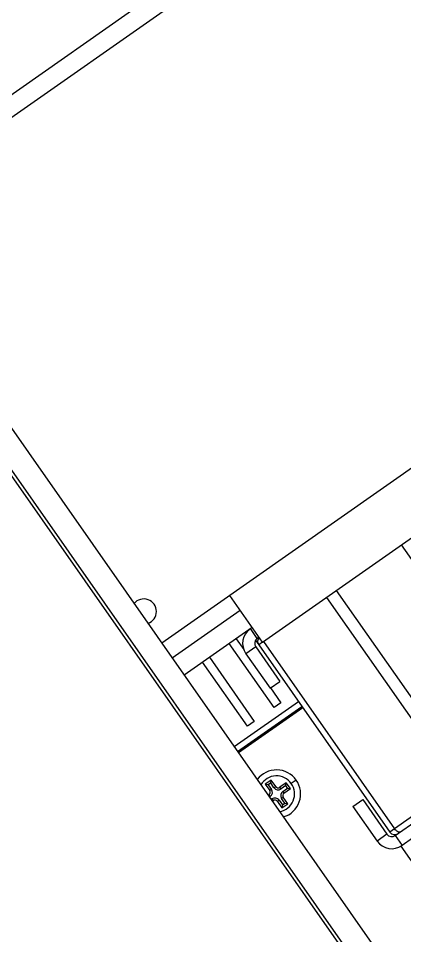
# Model space of a CAD drawing. Header units: millimetres. Extents: x 152904052 to 153933663, y 538271515 to 539240469.
# Drawn here: x 153458719.8 to 153458784, y 538574038.8 to 538574191.3 of the extents above; entities that cross this region are included whole.
import ezdxf

# ---------------------------------------------------------------- set-up
doc = ezdxf.new("R2010")
doc.units = ezdxf.units.MM
doc.layers.add('POWR', color=5, linetype='Continuous')

msp = doc.modelspace()

# ---------------------------------------------------------------- linework, layer by layer
at = {"layer": 'POWR', "color": 7}
for p, q in [((153459011.85, 538574383.93), (153458167.31, 538573792.58)), ((153459013.63, 538574381.39), (153458169.09, 538573790.04)), ((153459055.37, 538574305.75), (153458743.64, 538574087.48)), ((153458760.39, 538574087.61), (153458981.56, 538574242.48)), ((153458694.37, 538574157.84), (153458881.01, 538573891.29)), ((153458877.32, 538573888.71), (153458690.68, 538574155.26)), ((153458691.09, 538574155.55), (153458877.73, 538573889)), ((153458783.48, 538574103.78), (153458805.28, 538574072.65)), ((153458772.67, 538574096.21), (153458794.46, 538574065.08)), ((153458760.39, 538574087.61), (153458754.94, 538574095.39)), ((153458771.03, 538574095.06), (153458792.83, 538574063.93)), ((153458756.69, 538574092.89), (153458745.39, 538574084.98)), ((153458758.67, 538574090.07), (153458747.36, 538574082.15)), ((153458759.53, 538574088.23), (153458758.38, 538574089.87)), ((153458756.01, 538574088.2), (153458757.29, 538574086.38)), ((153458759.82, 538574088.43), (153458759.53, 538574088.23)), ((153458762.32, 538574076.75), (153458754.86, 538574087.4)), ((153458759.28, 538574086.84), (153458757.65, 538574085.69)), ((153458759.25, 538574087.93), (153458759.77, 538574087.18)), ((153458759.28, 538574086.84), (153458763.3, 538574081.1)), ((153458760.39, 538574087.61), (153458759.77, 538574087.18)), ((153458759.77, 538574087.18), (153458781.57, 538574056.05)), ((153458760.55, 538574087.73), (153458782.35, 538574056.6)), ((153458751.58, 538574085.11), (153458759.04, 538574074.46)), ((153458757.65, 538574085.69), (153458761.66, 538574079.95)), ((153458757.89, 538574073.65), (153458750.44, 538574084.3)), ((153458761.66, 538574079.95), (153458763.3, 538574081.1)), ((153458761.74, 538574080.01), (153458763.46, 538574077.55)), ((153458755.68, 538574070.27), (153458766.37, 538574077.76)), ((153458763.46, 538574077.55), (153458762.32, 538574076.75)), ((153458756.26, 538574069.46), (153458766.94, 538574076.94)), ((153458767.12, 538574076.69), (153458756.43, 538574069.21)), ((153458759.04, 538574074.46), (153458757.89, 538574073.65)), ((153458782.47, 538574055.46), (153458806.72, 538574072.44)), ((153458808.03, 538574070.92), (153458783.46, 538574053.71)), ((153458761.84, 538574064.7), (153458760.86, 538574064.01)), ((153458760.86, 538574064.01), (153458761.61, 538574062.95)), ((153458761.35, 538574063.93), (153458760.86, 538574064.01)), ((153458761.76, 538574064.21), (153458761.35, 538574063.93)), ((153458761.35, 538574063.93), (153458761.89, 538574063.15)), ((153458761.76, 538574064.21), (153458761.84, 538574064.7)), ((153458762.3, 538574063.43), (153458761.76, 538574064.21)), ((153458762.59, 538574063.64), (153458761.84, 538574064.7)), ((153458764.35, 538574064.26), (153458763.29, 538574063.51)), ((153458764.26, 538574063.77), (153458763.49, 538574063.22)), ((153458764.26, 538574063.77), (153458764.35, 538574064.26)), ((153458764.55, 538574063.36), (153458764.26, 538574063.77)), ((153458765.04, 538574063.28), (153458764.35, 538574064.26)), ((153458766, 538574064.68), (153458765.19, 538574064.11)), ((153458792.83, 538574063.93), (153458782.35, 538574056.6)), ((153458761.48, 538574062.25), (153458761.36, 538574062.16)), ((153458761.68, 538574061.96), (153458761.48, 538574062.25)), ((153458761.89, 538574063.15), (153458761.61, 538574062.95)), ((153458762.3, 538574063.43), (153458762.59, 538574063.64)), ((153458763.49, 538574063.22), (153458763.29, 538574063.51)), ((153458763.77, 538574062.82), (153458764.55, 538574063.36)), ((153458763.77, 538574062.82), (153458763.97, 538574062.53)), ((153458763.97, 538574062.53), (153458765.04, 538574063.28)), ((153458764.55, 538574063.36), (153458765.04, 538574063.28)), ((153458761.68, 538574061.96), (153458761.56, 538574061.88)), ((153458761.85, 538574061.47), (153458761.97, 538574061.56)), ((153458761.97, 538574061.56), (153458762.17, 538574061.27)), ((153458762.05, 538574061.18), (153458762.17, 538574061.27)), ((153458763.16, 538574061.35), (153458762.87, 538574061.15)), ((153458762.87, 538574061.15), (153458763.61, 538574060.08)), ((153458763.16, 538574061.35), (153458763.7, 538574060.57)), ((153458763.56, 538574061.63), (153458763.85, 538574061.83)), ((153458764.11, 538574060.85), (153458763.56, 538574061.63)), ((153458763.61, 538574060.08), (153458764.6, 538574060.77)), ((153458763.7, 538574060.57), (153458764.11, 538574060.85)), ((153458764.6, 538574060.77), (153458763.85, 538574061.83)), ((153458764.11, 538574060.85), (153458764.6, 538574060.77)), ((153458775.43, 538574060.29), (153458777.07, 538574061.44)), ((153458777.07, 538574061.44), (153458781.08, 538574055.71)), ((153458763.7, 538574060.57), (153458763.61, 538574060.08)), ((153458775.43, 538574060.29), (153458779.44, 538574054.56)), ((153458782.35, 538574056.6), (153458781.57, 538574056.05)), ((153458781.08, 538574055.71), (153458779.44, 538574054.56)), ((153458782.47, 538574055.46), (153458783.62, 538574053.82)), ((153458786.32, 538574049.61), (153458783.46, 538574053.71))]:
    msp.add_line(p, q, dxfattribs=at)
at = {"layer": 'POWR', "color": 7, "flags": 128}
msp.add_lwpolyline([(153458783.35, 538574056.08), (153458783.26, 538574056.04), (153458783.15, 538574056.03), (153458783.02, 538574056.05), (153458782.88, 538574056.11), (153458782.74, 538574056.19), (153458782.6, 538574056.31), (153458782.47, 538574056.44), (153458782.35, 538574056.6)], dxfattribs=at)
at = {"layer": 'POWR', "color": 7}
for centre, radius, start, end in [((153458740.65, 538574092.71), 2.1, 289.8169, 140.1831), ((153458760.1, 538574087.41), 3, 125, 215), ((153458760.1, 538574087.41), 1, 125, 215), ((153458760.59, 538574087.75), 1, 139.3772, 215), ((153458762.73, 538574062.39), 4, 35, 143.21), ((153458762.73, 538574062.39), 3, 35, 149.6243), ((153458762.73, 538574062.39), 3, 280.3757, 35), ((153458762.73, 538574062.39), 4, 286.79, 35), ((153458761.2, 538574062.66), 0.5, 305, 35), ((153458761.2, 538574062.66), 0.851, 305, 35), ((153458763, 538574063.92), 0.851, 215, 305), ((153458763, 538574063.92), 0.5, 215, 305), ((153458764.26, 538574062.12), 0.851, 125, 215), ((153458764.26, 538574062.12), 0.5, 125, 215), ((153458762.46, 538574060.86), 0.851, 35, 125), ((153458762.46, 538574060.86), 0.5, 35, 125), ((153458782.39, 538574056.62), 1, 215, 305), ((153458781.9, 538574056.28), 3, 215, 305), ((153458781.9, 538574056.28), 1, 215, 305)]:
    msp.add_arc(centre, radius, start, end, dxfattribs=at)

doc.saveas('drawing.dxf')
